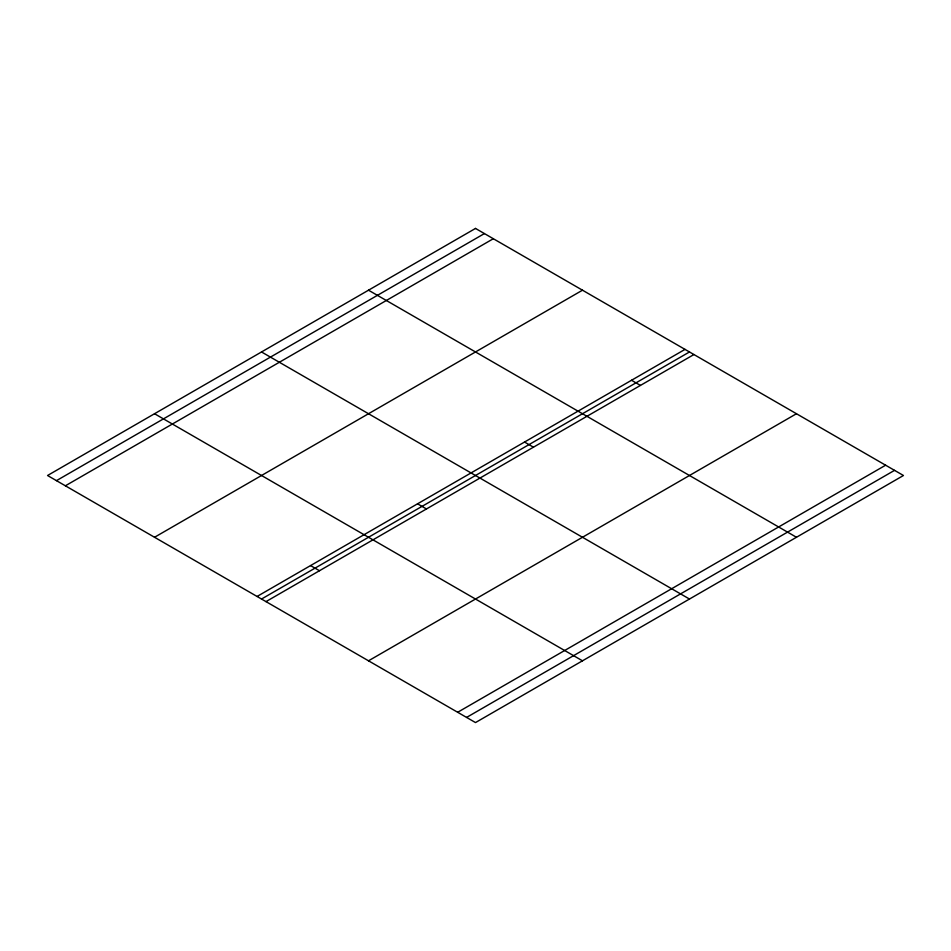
<?xml version="1.0" encoding="UTF-8"?>
<svg xmlns="http://www.w3.org/2000/svg" width="951" height="951" viewBox="0 0 951 951"><rect width="100%" height="100%" fill="white"/><g stroke="black" fill="none" stroke-linecap="round" stroke-linejoin="round"><path stroke-width="1.43" d="M56.466 480.647L484.416 233.577M65.381 485.795L493.331 238.725M154.537 537.267L582.487 290.198M257.067 596.467L685.017 349.386M261.525 599.035L689.475 351.965M265.983 601.614L693.933 354.533M368.512 660.802L796.462 413.733M457.669 712.275L885.619 465.205M466.584 717.423L894.534 470.353M631.523 380.269L640.439 385.417M368.512 290.198L796.462 537.267M524.536 442.037L533.452 447.184M261.525 351.965L689.475 599.035M417.548 503.816L426.464 508.963M154.537 413.733L582.487 660.802M310.561 565.583L319.477 570.731M475.5 228.43L47.55 475.5L475.5 722.57L903.45 475.5L475.5 228.43"/></g></svg>
